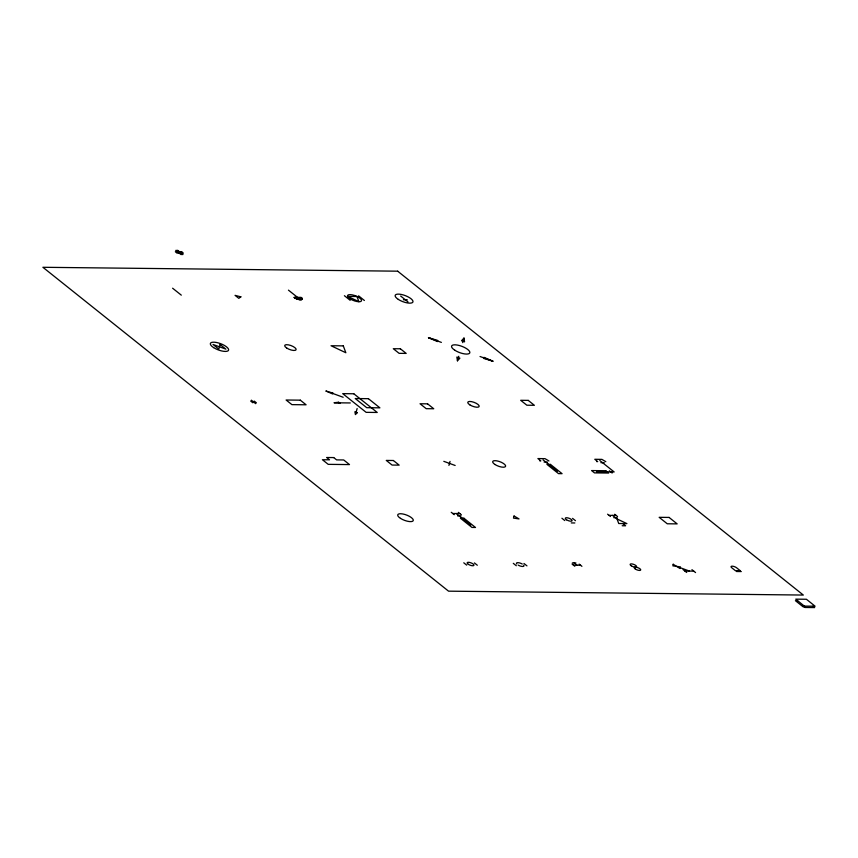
<?xml version="1.0" encoding="UTF-8"?>
<svg xmlns="http://www.w3.org/2000/svg" width="858" height="858" viewBox="0 0 858 858"><rect width="100%" height="100%" fill="white"/><g stroke="black" fill="none" stroke-linecap="round" stroke-linejoin="round"><path stroke-width="1.29" d="M356.102 412.183L357.142 408.537M457.453 360.821L456.853 357.046L459.899 358.161L457.453 360.821L458.762 356.274M462.655 342.621L463.964 338.073L461.518 340.733L464.564 341.849L463.964 338.073M448.916 465.401L450.053 461.4M294.23 297.522L301.265 297.597M294.551 297.758L301.523 297.833M294.916 297.983L301.737 298.058M295.313 298.219L301.919 298.294M295.753 298.455L302.059 298.52M296.246 298.681L302.145 298.756M403.442 299.764L407.282 299.807M296.804 298.916L302.177 298.981M297.436 299.152L302.113 299.206M298.198 299.388L301.93 299.431M299.249 299.635L301.469 299.656M339.35 402.831L350.289 402.949M539.768 460.875L540.808 460.885L537.912 458.569L545.002 458.655L548.938 460.971M596.653 461.593L597.694 461.604L594.798 459.287L601.887 459.373L605.823 461.69M544.101 462.065L547.501 462.097M600.868 462.687L604.268 462.719M596.567 471.761L614.156 471.954L599.785 460.489M452.734 513.492L459.834 513.567M609.019 515.347L616.119 515.422M457.55 515.873L460.95 515.905M613.76 517.685L617.159 517.717M571.267 522.919L574.817 522.962M622.189 525.75L625.589 525.782L622.811 523.562M572.361 562.902L575.911 562.945M573.434 565.154L580.523 565.229M736.432 571.503L741.312 571.557M684.888 571.031L693.757 571.128M797.575 600.718L795.441 600.697L803.045 606.767L805.179 606.799L795.763 599.152L806.413 599.259L815.1 606.209L803.249 606.091L804.986 607.475L814.628 607.582L812.891 606.198M428.485 337.687L437.752 340.476L437.441 341.548L428.485 337.687L441.377 342.396M492.932 361.207L483.665 358.419L483.976 357.346L492.932 361.207L480.04 356.51M332.69 393.436L343.168 397.265M443.811 461.336L455.158 465.476M680.212 567.696L689.467 571.085M617.031 518.951L626.898 523.616L618.725 523.519L617.031 518.951L612.569 515.39M400.654 296.031L408.011 301.909M609.373 470.817L612.14 473.026M358.59 295.849L364.382 300.482M691.945 569.68L695.57 572.576M344.401 295.699L350.193 300.321M614.66 514.264L617.567 516.58M683.075 569.583L686.7 572.479M543.028 459.867L557.389 471.332M607.571 514.189L610.467 516.505M288.449 290.143L297.576 297.415M572.565 518.371L575.461 520.677M561.926 518.253L564.821 520.57M579.139 564.124L581.917 566.334M574.141 562.923L576.973 565.186M572.039 564.038L574.817 566.259M523.938 563.47L526.962 565.872M458.322 512.365L461.347 514.768M456.284 513.524L470.838 525.139M172.608 288.213L181.306 295.152M451.233 512.29L454.247 514.693M513.298 563.352L516.312 565.754M474.42 562.923L477.316 565.24M463.77 562.805L466.677 565.122M254.215 401.083L256.392 402.82M251.351 400.193L255.705 403.668M250.665 401.051L252.842 402.777M523.702 565.165A3.979 1.373 20.6 0 1 522.597 566.462A3.979 1.373 20.6 0 1 518.157 565.111M516.72 563.963A3.979 1.373 20.6 0 1 517.835 562.666A3.979 1.373 20.6 0 1 522.275 564.028M673.187 564.253L672.876 565.862L680.437 566.891L679.976 568.5L673.187 564.253M220.12 344.53L218.811 349.077L213.02 344.455L225.911 349.152L220.12 344.53M332.807 393.061L332.561 393.908L325.836 390.991L332.807 393.061M514.071 516.012L513.481 518.103L519.026 518.918L514.071 516.012M357.314 412.623L355.416 414.596L354.89 411.743L357.314 412.623M240.862 296.847L238.803 298.337L235.06 295.356L240.862 296.847M338.631 402.252L334.03 402.767L340.079 403.41L338.631 402.252M177.853 250.439L175.761 250.418L180.866 254.494L182.958 254.515L177.853 250.439M181.714 251.855L175.364 251.78L177.005 253.089L183.344 253.153L181.714 251.855M397.672 271.182L42.9 267.288L448.552 591.162L803.324 595.055L397.672 271.182M356.982 296.503L347.758 296.396L358.891 301.662L356.982 296.503M301.094 297.458L294.047 297.383A4.816 1.652 20.6 0 0 300.504 299.764A4.816 1.652 20.6 0 0 301.094 297.458M343.297 345.881L331.027 345.742L345.838 352.735L343.297 345.881M400.396 348.788L393.307 348.713L399.099 353.335L406.188 353.41L400.396 348.788M353.807 393.768L342.717 393.64L366.141 412.344L377.23 412.462L353.807 393.768M368.414 398.68L355.255 398.53L366.731 407.689L379.89 407.84L368.414 398.68M528.228 400.386L520.688 400.3L526.844 405.212L534.384 405.298L528.228 400.386M300.3 400.16L286.111 400.01L291.902 404.633L306.091 404.794L300.3 400.16M427.584 403.839L420.045 403.764L426.201 408.676L433.74 408.762L427.584 403.839M333.708 457.571L326.619 457.496L329.515 459.802L322.415 459.727L328.217 464.35L349.496 464.586L343.704 459.963L336.615 459.888L333.708 457.571M393.372 460.51L386.282 460.424L392.074 465.057L399.163 465.133L393.372 460.51M550.471 464.414L546.932 464.371L558.515 473.627L562.065 473.67L550.471 464.414M605.759 470.72L591.57 470.57L594.465 472.887L608.654 473.037L605.759 470.72M669.068 517.428L659.169 517.32L667.256 523.777L677.166 523.884L669.068 517.428M463.921 518.221L460.371 518.189L471.954 527.434L475.504 527.477L463.921 518.221M740.347 570.785L735.467 570.731L731.724 567.739A3.335 1.148 20.6 0 1 732.174 566.183A3.335 1.148 20.6 0 1 736.604 567.792L740.347 570.785M454.837 350.246A9.706 3.335 20.6 0 0 469.734 352.992A9.706 3.335 20.6 0 0 457.55 345.098A9.706 3.335 20.6 0 0 454.837 350.246M349.989 298.799A7.486 2.574 20.6 0 0 361.465 300.922A7.486 2.574 20.6 0 0 352.08 294.83A7.486 2.574 20.6 0 0 349.989 298.799M398.305 299.41A9.502 3.271 20.6 0 0 412.891 302.102A9.502 3.271 20.6 0 0 400.965 294.38A9.502 3.271 20.6 0 0 398.305 299.41M213.599 347.597A9.706 3.335 20.6 0 0 228.496 350.354A9.706 3.335 20.6 0 0 216.313 342.46A9.706 3.335 20.6 0 0 213.599 347.597M286.754 348.08A6.07 2.081 20.6 0 0 296.064 349.796A6.07 2.081 20.6 0 0 288.449 344.862A6.07 2.081 20.6 0 0 286.754 348.08M469.819 404.847A6.07 2.081 20.6 0 0 479.129 406.563A6.07 2.081 20.6 0 0 471.514 401.63A6.07 2.081 20.6 0 0 469.819 404.847M494.991 464.51A6.875 2.36 20.6 0 0 505.544 466.462A6.875 2.36 20.6 0 0 496.921 460.864A6.875 2.36 20.6 0 0 494.991 464.51M400.482 518.361A8.301 2.853 20.6 0 0 413.213 520.709A8.301 2.853 20.6 0 0 402.799 513.963A8.301 2.853 20.6 0 0 400.482 518.361M566.495 519.766A3.636 1.255 20.6 0 0 572.082 520.795A3.636 1.255 20.6 0 0 567.513 517.835A3.636 1.255 20.6 0 0 566.495 519.766M468.339 564.317A3.636 1.255 20.6 0 0 473.927 565.358A3.636 1.255 20.6 0 0 469.358 562.387A3.636 1.255 20.6 0 0 468.339 564.317M631.295 565.808A3.443 1.18 20.6 0 0 636.572 566.784A3.443 1.18 20.6 0 0 632.26 563.985A3.443 1.18 20.6 0 0 631.295 565.808M635.403 569.079A3.432 1.18 20.6 0 0 640.679 570.055A3.432 1.18 20.6 0 0 636.368 567.256A3.432 1.18 20.6 0 0 635.403 569.079"/></g></svg>
